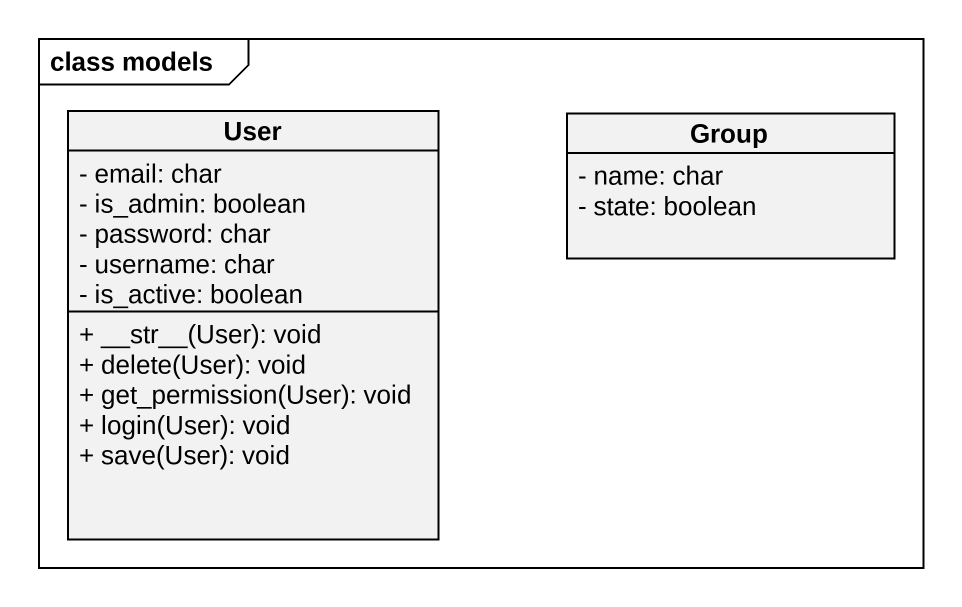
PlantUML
@startuml
mainframe class models
hide circle
hide empty members
skinparam classAttributeIconSize 0
class User {
  - email: char
  - is_admin: boolean
  - password: char
  - username: char
  - is_active: boolean
  + ~__str~__(User): void
  + delete(User): void
  + get_permission(User): void
  + login(User): void
  + save(User): void
}
class "Group" as Group_ {
  - name: char
  - state: boolean
}
@enduml
